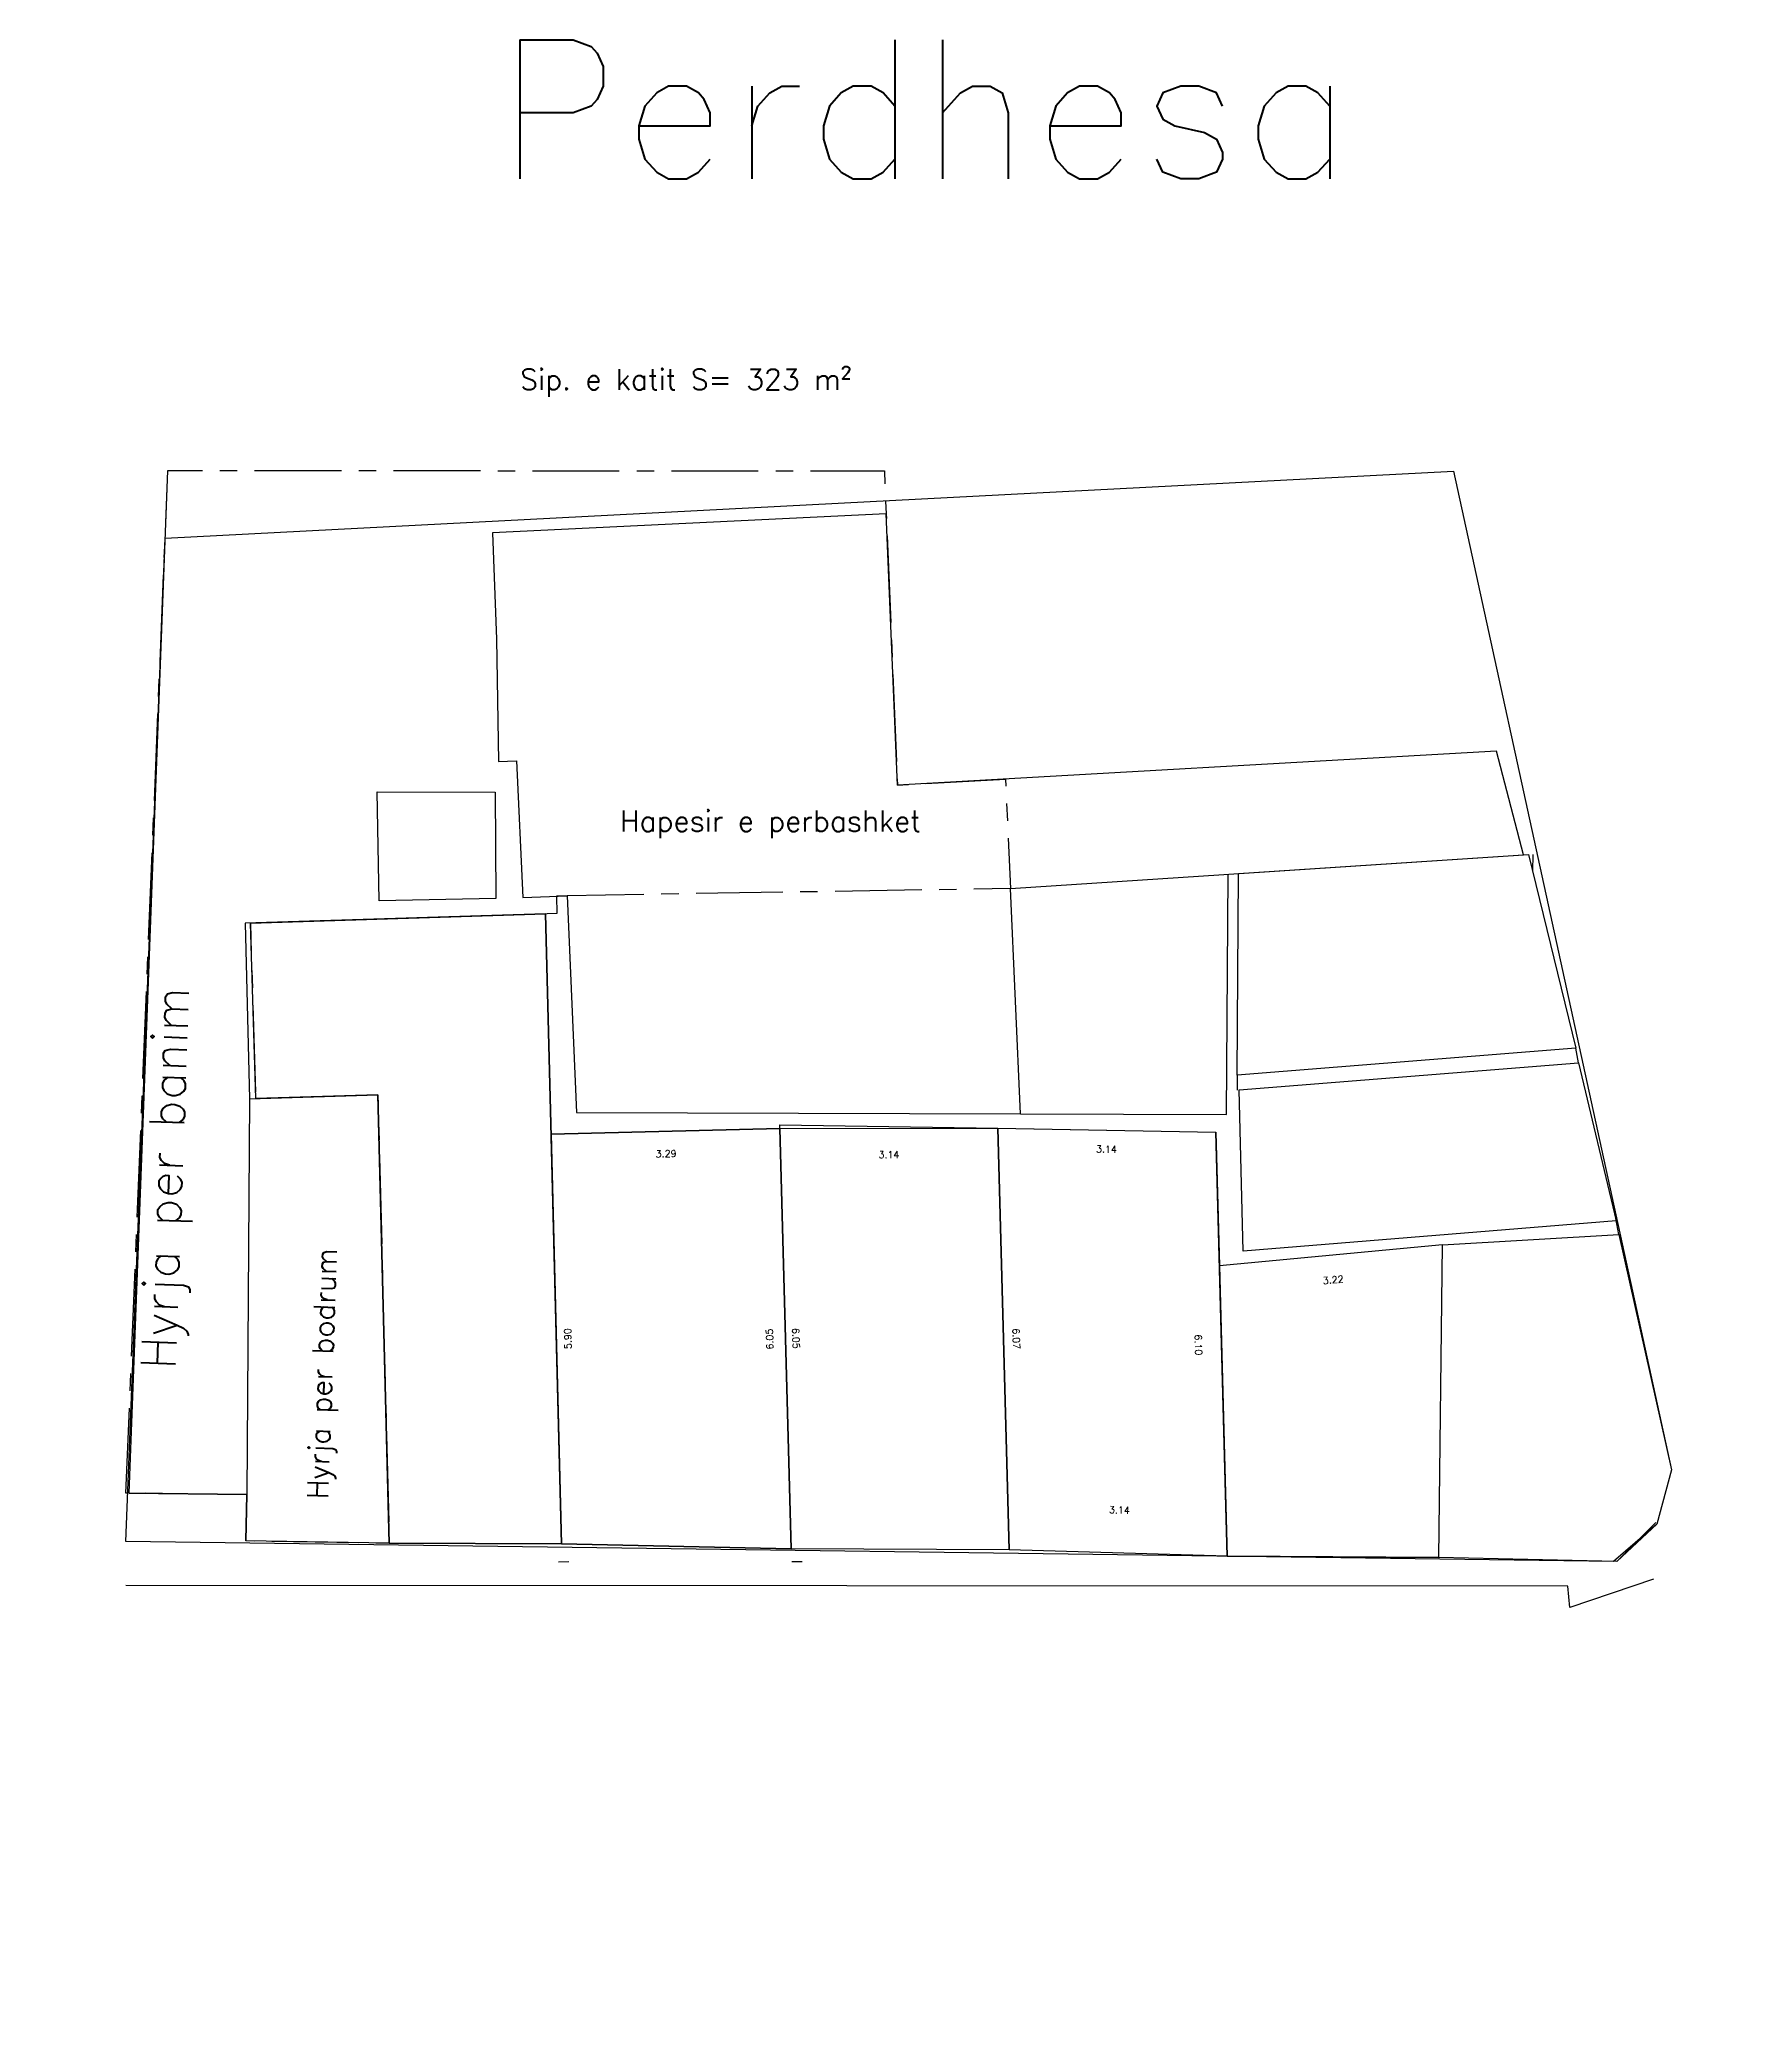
# Model space of a CAD drawing. Header units: metres. Extents: x 495 to 658, y 484 to 685.
# Drawn here: x 529.59 to 554.1, y 483.99 to 512.65 of the extents above; entities that cross this region are included whole.
import ezdxf

# ---------------------------------------------------------------- set-up
doc = ezdxf.new("R2010")
doc.units = ezdxf.units.M
doc.linetypes.add('CENTER', pattern=[2, 1.25, -0.25, 0.25, -0.25])
for name, color, linetype, lineweight in [('Etazha0_koridor', 2, 'Continuous', 30), ('etazha0_lokal_version2', 5, 'Continuous', 30), ('etazha1', 67, 'Continuous', 30), ('Lifti', 32, 'Continuous', 30)]:
    doc.layers.add(name, color=color, linetype=linetype, lineweight=lineweight)
doc.layers.add('Etazha_label', color=1, linetype='Continuous')
doc.styles.get("Standard").update_dxf_attribs({"font": 'simplex.shx'})
doc.dimstyles.get("Standard").update_dxf_attribs({"dimtxt": 0.1, "dimasz": 0.18, "dimexe": 0.18, "dimexo": 0.0625, "dimgap": 0.09, "dimtad": 0, "dimzin": 0, "dimdsep": 46, "dimtxsty": 'Standard', "dimcen": 0.09, "dimse1": 1, "dimse2": 1, "dimsd1": 1, "dimsd2": 1, "dimadec": 0, "dimazin": 0, "dimtfac": 1, "dimtofl": 0, "dimtmove": 0, "dimatfit": 3, "dimfxl": 1, "dimtolj": 1, "dimtzin": 0, "dimarcsym": 0})

# ---------------------------------------------------------------- blocks, each defined once
blk = doc.blocks.new('*D91')
at = {"layer": 'Defpoints', "color": 0, "transparency": 16777216}
for p in [(439.254, 422.958), (433.473, 421.158), (433.549, 420.942)]:
    blk.add_point(p, dxfattribs=at)
at = {"color": 0, "transparency": 16777216, "insert": (436.325, 422.166), "char_height": 0.1, "attachment_point": 5, "rotation": 19.4593}
blk.add_mtext('\\A1;6.05', dxfattribs=at)
blk = doc.blocks.new('*D92')
at = {"layer": 'Defpoints', "color": 0, "transparency": 16777216}
for p in [(438.164, 426.066), (438.219, 425.909), (432.599, 424.11)]:
    blk.add_point(p, dxfattribs=at)
at = {"color": 0, "transparency": 16777216, "insert": (435.437, 424.931), "char_height": 0.1, "attachment_point": 5, "rotation": 19.3681}
blk.add_mtext('\\A1;5.90', dxfattribs=at)
blk = doc.blocks.new('*D93')
at = {"layer": 'Defpoints', "color": 0, "transparency": 16777216}
for p in [(435.094, 418.126), (434.501, 417.953), (435.378, 414.941)]:
    blk.add_point(p, dxfattribs=at)
at = {"color": 0, "transparency": 16777216, "insert": (435.533, 416.62), "char_height": 0.1, "attachment_point": 5, "rotation": 286.2339}
blk.add_mtext('\\A1;3.14', dxfattribs=at)
blk = doc.blocks.new('*D96')
at = {"layer": 'Defpoints', "color": 0, "transparency": 16777216}
for p in [(549.772, 495.313), (546.561, 495.013), (549.805, 494.961)]:
    blk.add_point(p, dxfattribs=at)
at = {"color": 0, "transparency": 16777216, "insert": (548.199, 494.811), "char_height": 0.1, "attachment_point": 5, "rotation": 5.3425}
blk.add_mtext('\\A1;3.22', dxfattribs=at)
blk = doc.blocks.new('*D97')
at = {"layer": 'Defpoints', "color": 0, "transparency": 16777216}
for p in [(543.374, 496.992), (543.537, 490.927), (543.721, 490.932)]:
    blk.add_point(p, dxfattribs=at)
at = {"color": 0, "transparency": 16777216, "insert": (543.639, 493.964), "char_height": 0.1, "attachment_point": 5, "rotation": 271.5396}
blk.add_mtext('\\A1;6.07', dxfattribs=at)
blk = doc.blocks.new('*D98')
at = {"layer": 'Defpoints', "color": 0, "transparency": 16777216}
for p in [(546.508, 496.934), (546.342, 490.825), (546.672, 490.834)]:
    blk.add_point(p, dxfattribs=at)
at = {"color": 0, "transparency": 16777216, "insert": (546.26, 493.875), "char_height": 0.1, "attachment_point": 5, "rotation": 271.5396}
blk.add_mtext('\\A1;6.10', dxfattribs=at)
blk = doc.blocks.new('*D99')
at = {"layer": 'Defpoints', "color": 0, "transparency": 16777216}
for p in [(540.237, 496.989), (540.4, 490.94), (540.55, 490.944)]:
    blk.add_point(p, dxfattribs=at)
at = {"color": 0, "transparency": 16777216, "insert": (540.468, 493.969), "char_height": 0.1, "attachment_point": 5, "rotation": 271.5396}
blk.add_mtext('\\A1;6.05', dxfattribs=at)
blk = doc.blocks.new('*D100')
at = {"layer": 'Defpoints', "color": 0, "transparency": 16777216}
for p in [(536.944, 496.908), (540.237, 496.989), (536.952, 496.585)]:
    blk.add_point(p, dxfattribs=at)
at = {"color": 0, "transparency": 16777216, "insert": (538.599, 496.626), "char_height": 0.1, "attachment_point": 5, "rotation": 1.416}
blk.add_mtext('\\A1;3.29', dxfattribs=at)
blk = doc.blocks.new('*D101')
at = {"layer": 'Defpoints', "color": 0, "transparency": 16777216}
for p in [(540.237, 496.989), (543.374, 496.992), (543.374, 496.612)]:
    blk.add_point(p, dxfattribs=at)
at = {"color": 0, "transparency": 16777216, "insert": (541.806, 496.611), "char_height": 0.1, "attachment_point": 5, "rotation": 0.0498}
blk.add_mtext('\\A1;3.14', dxfattribs=at)
blk = doc.blocks.new('*D102')
at = {"layer": 'Defpoints', "color": 0, "transparency": 16777216}
for p in [(543.374, 496.992), (546.508, 496.934), (546.503, 496.662)]:
    blk.add_point(p, dxfattribs=at)
at = {"color": 0, "transparency": 16777216, "insert": (544.936, 496.691), "char_height": 0.1, "attachment_point": 5, "rotation": 358.9393}
blk.add_mtext('\\A1;3.14', dxfattribs=at)
blk = doc.blocks.new('123')
at = {"flags": 128}
for points in [[(432.599, 424.11), (441.153, 427.117), (439.695, 431.191), (437.312, 430.354), (437.935, 428.612), (431.845, 426.471)], [(433.549, 420.942), (439.254, 422.958), (438.164, 426.066), (432.599, 424.11)]]:
    blk.add_lwpolyline(points, close=True, dxfattribs=at)
for points in [[(431.379, 430.256), (431.881, 428.638)], [(431.881, 428.638), (431.243, 428.443)], [(437.737, 409.221), (437.032, 409.58), (436.296, 412.035), (435.378, 414.941), (434.501, 417.953), (433.549, 420.942), (432.599, 424.11), (431.845, 426.471), (431.243, 428.443)]]:
    blk.add_lwpolyline(points, dxfattribs=at)
at = {"color": 5, "flags": 128}
for points in [[(433.549, 420.942), (435.435, 421.608), (439.302, 422.975)], [(439.302, 422.975), (440.222, 419.974), (440.374, 419.481), (441.131, 416.974)], [(434.501, 417.953), (440.222, 419.974)], [(435.378, 414.941), (441.131, 416.974)]]:
    blk.add_lwpolyline(points, dxfattribs=at)
at = {"layer": 'etazha1', "flags": 128}
blk.add_lwpolyline([(436.953, 409.003), (436.193, 410.021), (436.477, 410.142), (430.1, 429.89)], dxfattribs=at)
for p1, p2, distance, picture, middle in [((432.599, 424.11), (438.164, 426.066), -0.166, '*D92', (435.437, 424.931)), ((439.254, 422.958), (433.549, 420.942), -0.229, '*D91', (436.325, 422.166)), ((435.378, 414.941), (434.501, 417.953), -0.618, '*D93', (435.533, 416.62))]:
    dim = blk.add_aligned_dim(p1=p1, p2=p2, distance=distance, dimstyle='Standard')
    dim.commit()
    dim.dimension.update_dxf_attribs({"geometry": picture, "text_midpoint": middle})

msp = doc.modelspace()

# ---------------------------------------------------------------- linework, layer by layer
at = {"color": 1, "linetype": 'CENTER', "flags": 128}
msp.add_lwpolyline([(537.175, 500.338), (537.021, 500.331), (537.027, 500.08), (532.616, 499.944), (532.693, 497.42), (534.451, 497.474), (534.615, 491.02), (532.553, 491.054), (532.564, 491.721), (530.825, 491.742), (531.429, 506.456), (541.74, 506.452), (541.766, 505.831), (541.929, 501.928), (543.483, 502.016), (543.554, 500.441)], close=True, dxfattribs=at)
at = {"color": 5, "flags": 128}
msp.add_lwpolyline([(531.392, 505.481), (549.93, 506.448), (553.069, 492.076), (552.859, 491.293), (552.232, 490.76), (530.825, 491.044)], close=True, dxfattribs=at)
for points in [[(530.87, 491.741), (531.429, 506.456)], [(546.817, 497.755), (546.816, 497.541)], [(532.602, 497.417), (532.564, 491.721)], [(552.308, 495.464), (552.266, 495.691)], [(549.72, 490.814), (549.772, 495.313)], [(534.615, 491.02), (532.553, 491.054), (532.564, 491.721), (530.87, 491.741)]]:
    msp.add_lwpolyline(points, dxfattribs=at)
at = {"flags": 128}
for points in [[(551.07, 500.933), (551.067, 500.691)], [(551.731, 497.935), (551.691, 498.146)], [(537.198, 490.751), (537.048, 490.75)], [(540.558, 490.754), (540.408, 490.753)]]:
    msp.add_lwpolyline(points, dxfattribs=at)
at = {"color": 5, "elevation": 72.718, "flags": 128}
msp.add_lwpolyline([(534.451, 497.474), (532.693, 497.42), (532.616, 499.944)], dxfattribs=at)
at = {"layer": 'Etazha0_koridor', "flags": 128}
msp.add_lwpolyline([(536.447, 502.28), (536.538, 500.311), (537.175, 500.338), (537.307, 497.219), (543.701, 497.199), (543.554, 500.441), (550.94, 500.924), (550.55, 502.417), (541.929, 501.928), (541.766, 505.831), (536.101, 505.56), (536.159, 504.029), (536.189, 502.268)], close=True, dxfattribs=at)
at = {"layer": 'etazha0_lokal_version2', "flags": 128}
for points in [[(551.691, 498.146), (546.817, 497.755), (546.837, 500.656), (551.008, 500.929)], [(536.864, 500.075), (537.093, 491.011), (534.615, 491.02), (534.451, 497.474), (532.693, 497.42), (532.616, 499.944)], [(552.272, 495.662), (546.903, 495.225), (546.847, 497.543), (551.731, 497.935)], [(536.944, 496.908), (540.237, 496.989), (540.4, 490.94), (537.093, 491.011)], [(540.237, 496.989), (543.374, 496.992), (543.537, 490.927), (540.4, 490.94)], [(543.374, 496.992), (546.508, 496.934), (546.508, 496.934), (546.561, 495.013), (546.672, 490.834), (543.537, 490.927)], [(549.72, 490.814), (549.772, 495.313), (552.308, 495.464), (553.069, 492.076), (552.859, 491.293), (552.282, 490.759)], [(546.672, 490.834), (549.72, 490.814), (549.772, 495.313), (546.561, 495.013)]]:
    msp.add_lwpolyline(points, close=True, dxfattribs=at)
msp.add_lwpolyline([(543.701, 497.199), (546.663, 497.19), (546.687, 500.646)], dxfattribs=at)
at = {"layer": 'Lifti', "flags": 128}
msp.add_lwpolyline([(534.439, 501.832), (536.14, 501.83), (536.15, 500.296), (534.468, 500.266)], close=True, dxfattribs=at)

# ---------------------------------------------------------------- block references
at = {"rotation": 72.08029698003944}
msp.add_blockref('123', (807.525, -51.094), dxfattribs=at)

# ---------------------------------------------------------------- texts
at = {"layer": 'Etazha_label', "attachment_point": 1}
for s, width, insert, char_height in [('Perdhesa', 15.31368, (536.149, 512.653), 2), ('Sip. e katit S= 323 m²', 8.47649, (536.498, 507.917), 0.3), ('Hapesir e perbashket', 8.47649, (537.933, 501.564), 0.3)]:
    msp.add_mtext_dynamic_manual_height_columns(s, width=width, gutter_width=1, heights=[0], dxfattribs=dict(at, insert=insert, char_height=char_height))
at = {"layer": 'Etazha_label', "attachment_point": 1, "rotation": 87.9529}
for s, insert, char_height in [('Hyrja per banim', (531.038, 493.536), 0.5), ('Hyrja per bodrum', (533.432, 491.663), 0.3)]:
    msp.add_mtext_dynamic_manual_height_columns(s, width=15.31368, gutter_width=1, heights=[0], dxfattribs=dict(at, insert=insert, char_height=char_height))

# ---------------------------------------------------------------- dimensions: what is measured, and where the dimension line sits
at = {"color": 5}
for p1, p2, distance, picture, middle in [((540.237, 496.989), (536.944, 496.908), 0.323, '*D100', (538.599, 496.626)), ((540.237, 496.989), (543.374, 496.992), -0.38, '*D101', (541.806, 496.611)), ((540.237, 496.989), (540.4, 490.94), 0.15, '*D99', (540.468, 493.969)), ((543.374, 496.992), (543.537, 490.927), 0.184, '*D97', (543.639, 493.964)), ((543.3736, 496.992), (546.5084, 496.934), -0.2722, '*D102', (544.9359, 496.6909)), ((546.508, 496.934), (546.672, 490.834), -0.33, '*D98', (546.26, 493.875)), ((546.561, 495.013), (549.772, 495.313), -0.354, '*D96', (548.199, 494.811))]:
    dim = msp.add_aligned_dim(p1=p1, p2=p2, distance=distance, dimstyle='Standard', dxfattribs=at)
    dim.commit()
    dim.dimension.update_dxf_attribs({"geometry": picture, "text_midpoint": middle})

doc.saveas('drawing.dxf')
